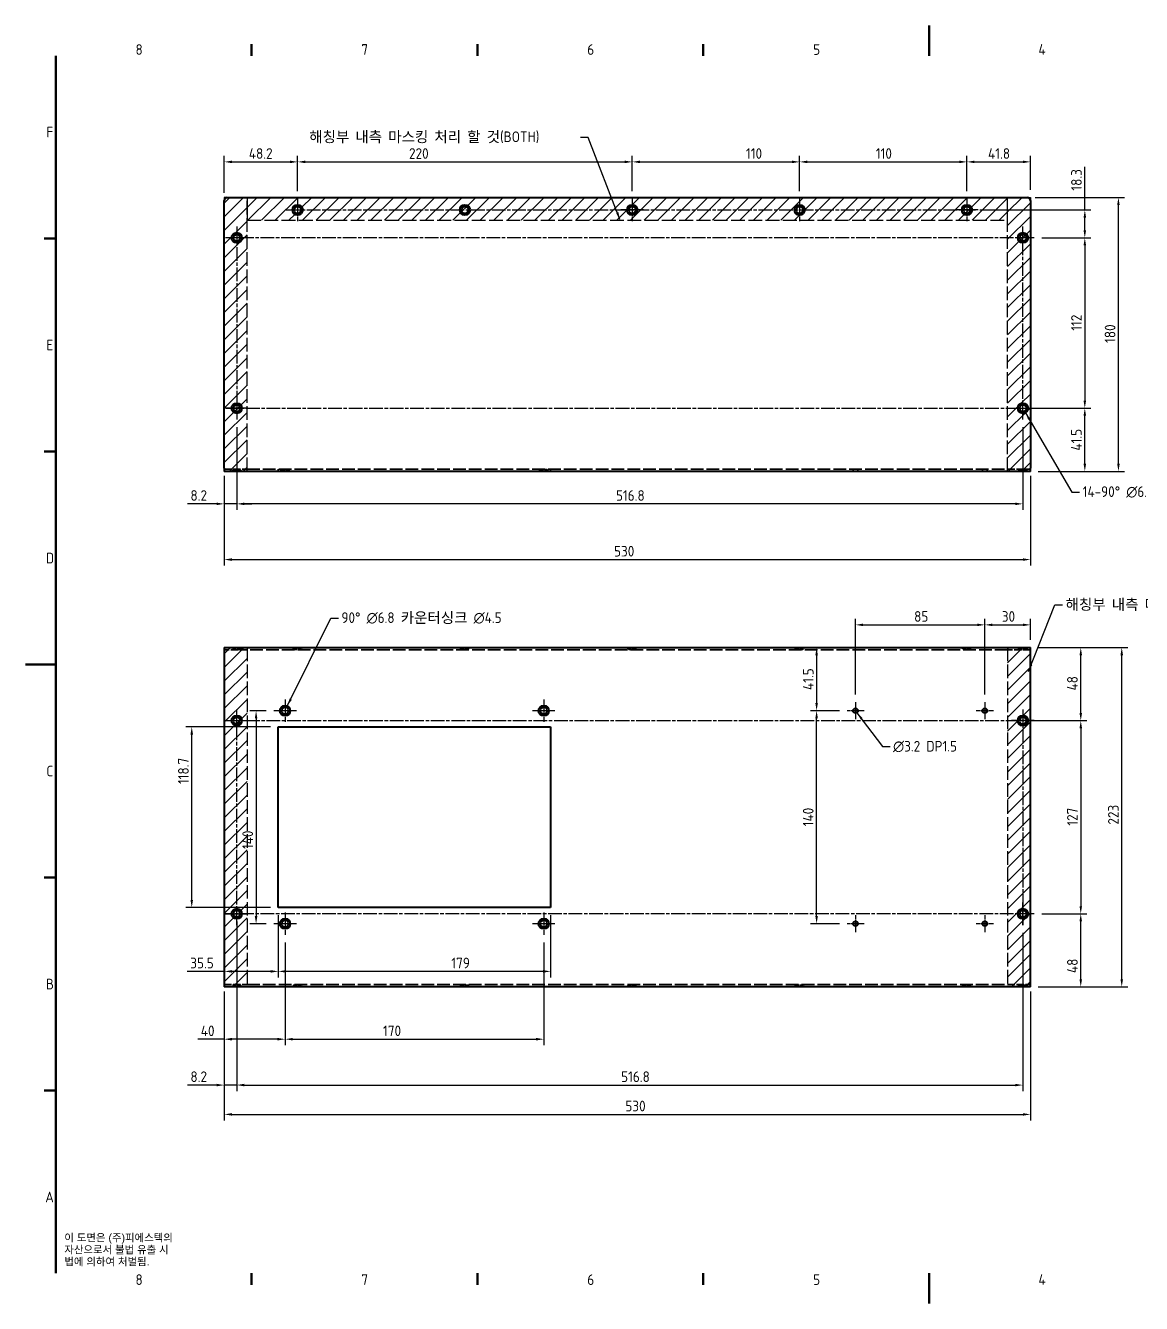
# Model space of a CAD drawing. Header units: millimetres. Extents: x 0 to 1188, y 0 to 840.
# Drawn here: x 0 to 734, y 0 to 840 of the extents above; entities that cross this region are included whole.
import ezdxf

# ---------------------------------------------------------------- set-up
doc = ezdxf.new("R2010")
doc.units = ezdxf.units.MM
doc.header["$LTSCALE"] = 2
doc.linetypes.add('CHAIN', pattern=[0.3543, 0.2362, -0.0295, 0.0591, -0.0295])
doc.linetypes.add('DASHED', pattern=[0.2067, 0.1654, -0.0413])
doc.layers.get('0').update_dxf_attribs({"color": 3, "lineweight": 25})
for name, color, linetype, lineweight in [('가려진 것(ISO)', 2, 'DASHED', 35), ('가시적인 것(ISO)', 3, 'Continuous', 40), ('경계(ISO)', 7, 'Continuous', 50), ('기호(ISO)', 5, 'Continuous', 25), ('스케치 형상(ISO)', 3, 'Continuous', 25), ('중심 표식(ISO)', 1, 'Continuous', 25), ('중심선(ISO)', 1, 'Continuous', 25), ('치수(ISO)', 2, 'Continuous', 25), ('해치(ISO)', 7, 'Continuous', 18)]:
    doc.layers.add(name, color=color, linetype=linetype, lineweight=lineweight)
doc.styles.add('문자 텍스트_PSTEK_POSCO', font='isocp.shx')
doc.styles.add('치수 텍스트_PSTEK_POSCO', font='isocp.shx')
doc.dimstyles.new('치수_PSTEK_POSCO', dxfattribs={"dimscale": 2, "dimtxt": 3.5, "dimasz": 2.5, "dimexe": 2, "dimexo": 2.5, "dimgap": 1, "dimtad": 1, "dimrnd": 1e-08, "dimdsep": 46, "dimtxsty": '치수 텍스트_PSTEK_POSCO', "dimcen": 0.09, "dimdle": 10, "dimclrd": 7, "dimclre": 7, "dimclrt": 2, "dimadec": 1, "dimazin": 2, "dimtfac": 1, "dimtmove": 0, "dimatfit": 3, "dimfxl": 0, "dimtolj": 1, "dimlwd": -1, "dimlwe": -1, "dimarcsym": 0})
doc.dimstyles.new('치수_PSTEK_POSCO$7', dxfattribs={"dimscale": 2, "dimtxt": 3.5, "dimasz": 2.5, "dimexe": 2, "dimexo": 2.5, "dimgap": 1, "dimtad": 1, "dimrnd": 1e-08, "dimdsep": 46, "dimtxsty": '치수 텍스트_PSTEK_POSCO', "dimcen": 0.09, "dimdle": 10, "dimclrd": 7, "dimclre": 7, "dimclrt": 2, "dimadec": 1, "dimazin": 2, "dimtfac": 1, "dimtmove": 0, "dimatfit": 3, "dimfxl": 0, "dimtolj": 1, "dimlwd": -1, "dimlwe": -1, "dimarcsym": 0})
pattern_1 = [(45, (0, 0), (-4.49013, 4.49013), [])]

# ---------------------------------------------------------------- blocks, each defined once
blk = doc.blocks.new('경계 Default Border')
at = {"layer": '경계(ISO)'}
for p, q in [((74.25, 410), (74.25, 413.9)), ((148.5, 410), (148.5, 413.9)), ((222.75, 410), (222.75, 413.9)), ((10, 350), (6.1, 350)), ((10, 280), (6.1, 280)), ((10, 140), (6.1, 140)), ((10, 70), (6.1, 70)), ((74.25, 10), (74.25, 6.1)), ((148.5, 10), (148.5, 6.1)), ((222.75, 10), (222.75, 6.1))]:
    blk.add_line(p, q, dxfattribs=at)
at = {"layer": '경계(ISO)', "flags": 128}
for points in [[(297, 420), (297, 410)], [(10, 10), (10, 410)], [(0, 210), (10, 210)], [(297, 0), (297, 10)]]:
    blk.add_lwpolyline(points, dxfattribs=at)
at = {"layer": '경계(ISO)', "color": 2, "char_height": 3.5, "attachment_point": 7, "style": '문자 텍스트_PSTEK_POSCO'}
for s, insert in [('8', (36.13, 410.37)), ('7', (110.38, 410.39)), ('6', (184.63, 410.37)), ('5', (258.88, 410.37)), ('4', (332.93, 410.4)), ('F', (6.85, 383.25)), ('E', (6.85, 313.22)), ('D', (6.66, 243.22)), ('C', (6.85, 173.22)), ('B', (6.66, 103.22)), ('A', (6.47, 33.24)), ('8', (36.13, 6.07)), ('7', (110.38, 6.09)), ('6', (184.63, 6.07)), ('5', (258.88, 6.07)), ('4', (332.93, 6.1))]:
    blk.add_mtext(s, dxfattribs=dict(at, insert=insert))
blk = doc.blocks.new('*D22')
at = {"layer": 'Defpoints', "color": 0}
for p in [(130.61, 210.12), (660.61, 210.12), (660.61, 124.27)]:
    blk.add_point(p, dxfattribs=at)
at = {"layer": '치수(ISO)', "color": 7}
for p, q in [((130.61, 205.12), (130.61, 120.27)), ((660.61, 205.12), (660.61, 120.27)), ((135.61, 124.27), (655.61, 124.27))]:
    blk.add_line(p, q, dxfattribs=at)
for points in [[(135.61, 125.1), (135.61, 123.43), (130.61, 124.27)], [(655.61, 125.1), (655.61, 123.43), (660.61, 124.27)]]:
    blk.add_solid(points, dxfattribs=at)
at = {"layer": '치수(ISO)', "color": 2, "insert": (394.31, 129.77), "char_height": 7, "attachment_point": 4, "style": '치수 텍스트_PSTEK_POSCO'}
blk.add_mtext('\\A1;530', dxfattribs=at)
blk = doc.blocks.new('*D23')
at = {"layer": 'Defpoints', "color": 0}
for p in [(660.61, 431.12), (720.61, 431.12), (660.61, 208.12)]:
    blk.add_point(p, dxfattribs=at)
at = {"layer": '치수(ISO)', "color": 7}
for p, q in [((665.61, 431.12), (724.61, 431.12)), ((720.61, 213.12), (720.61, 426.12)), ((665.61, 208.12), (724.61, 208.12))]:
    blk.add_line(p, q, dxfattribs=at)
for points in [[(719.78, 426.12), (721.44, 426.12), (720.61, 431.12)], [(719.78, 213.12), (721.44, 213.12), (720.61, 208.12)]]:
    blk.add_solid(points, dxfattribs=at)
at = {"layer": '치수(ISO)', "color": 2, "insert": (715.11, 314.75), "char_height": 7, "attachment_point": 4, "rotation": 90, "style": '치수 텍스트_PSTEK_POSCO'}
blk.add_mtext('\\A1;223', dxfattribs=at)
blk = doc.blocks.new('*D24')
at = {"layer": 'Defpoints', "color": 0}
for p in [(655.61, 383.12), (663.01, 256.12), (693.67, 256.12)]:
    blk.add_point(p, dxfattribs=at)
at = {"layer": '치수(ISO)', "color": 7}
for p, q in [((660.61, 383.12), (697.67, 383.12)), ((693.67, 378.12), (693.67, 261.12)), ((668.01, 256.12), (697.67, 256.12))]:
    blk.add_line(p, q, dxfattribs=at)
for points in [[(692.84, 378.12), (694.5, 378.12), (693.67, 383.12)], [(692.84, 261.12), (694.5, 261.12), (693.67, 256.12)]]:
    blk.add_solid(points, dxfattribs=at)
at = {"layer": '치수(ISO)', "color": 2, "insert": (688.17, 314.02), "char_height": 7, "attachment_point": 4, "rotation": 90, "style": '치수 텍스트_PSTEK_POSCO'}
blk.add_mtext('\\A1;127', dxfattribs=at)
blk = doc.blocks.new('*D25')
at = {"layer": 'Defpoints', "color": 0}
for p in [(663.01, 256.12), (693.67, 256.12), (660.61, 208.12)]:
    blk.add_point(p, dxfattribs=at)
at = {"layer": '치수(ISO)', "color": 7}
for p, q in [((668.01, 256.12), (697.67, 256.12)), ((693.67, 213.12), (693.67, 251.12)), ((665.61, 208.12), (697.67, 208.12))]:
    blk.add_line(p, q, dxfattribs=at)
for points in [[(692.84, 251.12), (694.5, 251.12), (693.67, 256.12)], [(692.84, 213.12), (694.5, 213.12), (693.67, 208.12)]]:
    blk.add_solid(points, dxfattribs=at)
at = {"layer": '치수(ISO)', "color": 2, "insert": (688.17, 217.17), "char_height": 7, "attachment_point": 4, "rotation": 90, "style": '치수 텍스트_PSTEK_POSCO'}
blk.add_mtext('\\A1;48', dxfattribs=at)
blk = doc.blocks.new('*D26')
at = {"layer": 'Defpoints', "color": 0}
for p in [(138.81, 256.12), (655.61, 248.72), (655.61, 143.54)]:
    blk.add_point(p, dxfattribs=at)
at = {"layer": '치수(ISO)', "color": 7}
for p, q in [((138.81, 251.12), (138.81, 139.54)), ((655.61, 243.72), (655.61, 139.54)), ((143.81, 143.54), (650.61, 143.54))]:
    blk.add_line(p, q, dxfattribs=at)
for points in [[(143.81, 144.38), (143.81, 142.71), (138.81, 143.54)], [(650.61, 144.38), (650.61, 142.71), (655.61, 143.54)]]:
    blk.add_solid(points, dxfattribs=at)
at = {"layer": '치수(ISO)', "color": 2, "insert": (391.51, 149.04), "char_height": 7, "attachment_point": 4, "style": '치수 텍스트_PSTEK_POSCO'}
blk.add_mtext('\\A1;516.8', dxfattribs=at)
blk = doc.blocks.new('*D27')
at = {"layer": 'Defpoints', "color": 0}
for p in [(138.81, 256.12), (130.61, 210.12), (130.61, 143.54)]:
    blk.add_point(p, dxfattribs=at)
at = {"layer": '치수(ISO)', "color": 7}
for p, q in [((138.81, 251.12), (138.81, 139.54)), ((130.61, 205.12), (130.61, 139.54)), ((125.61, 143.54), (106.39, 143.54)), ((138.81, 143.54), (130.61, 143.54)), ((143.81, 143.54), (148.81, 143.54))]:
    blk.add_line(p, q, dxfattribs=at)
for points in [[(125.61, 144.38), (125.61, 142.71), (130.61, 143.54)], [(143.81, 144.38), (143.81, 142.71), (138.81, 143.54)]]:
    blk.add_solid(points, dxfattribs=at)
at = {"layer": '치수(ISO)', "color": 2, "insert": (108.39, 149.05), "char_height": 7, "attachment_point": 4, "style": '치수 텍스트_PSTEK_POSCO'}
blk.add_mtext('\\A1;8.2', dxfattribs=at)
blk = doc.blocks.new('*D28')
at = {"layer": 'Defpoints', "color": 0}
for p in [(138.81, 581.07), (655.61, 581.07), (138.81, 525.59)]:
    blk.add_point(p, dxfattribs=at)
at = {"layer": '치수(ISO)', "color": 7}
for p, q in [((138.81, 576.07), (138.81, 521.59)), ((655.61, 576.07), (655.61, 521.59)), ((650.61, 525.59), (143.81, 525.59))]:
    blk.add_line(p, q, dxfattribs=at)
for points in [[(143.81, 526.43), (143.81, 524.76), (138.81, 525.59)], [(650.61, 526.43), (650.61, 524.76), (655.61, 525.59)]]:
    blk.add_solid(points, dxfattribs=at)
at = {"layer": '치수(ISO)', "color": 2, "insert": (388.11, 531.09), "char_height": 7, "attachment_point": 4, "style": '치수 텍스트_PSTEK_POSCO'}
blk.add_mtext('\\A1;516.8', dxfattribs=at)
blk = doc.blocks.new('*D29')
at = {"layer": 'Defpoints', "color": 0}
for p in [(138.81, 581.07), (130.61, 548.97), (130.61, 525.59)]:
    blk.add_point(p, dxfattribs=at)
at = {"layer": '치수(ISO)', "color": 7}
for p, q in [((138.81, 576.07), (138.81, 521.59)), ((130.61, 543.97), (130.61, 521.59)), ((125.61, 525.59), (106.39, 525.59)), ((138.81, 525.59), (130.61, 525.59)), ((143.81, 525.59), (148.81, 525.59))]:
    blk.add_line(p, q, dxfattribs=at)
for points in [[(125.61, 526.43), (125.61, 524.76), (130.61, 525.59)], [(143.81, 526.43), (143.81, 524.76), (138.81, 525.59)]]:
    blk.add_solid(points, dxfattribs=at)
at = {"layer": '치수(ISO)', "color": 2, "insert": (108.39, 531.1), "char_height": 7, "attachment_point": 4, "style": '치수 텍스트_PSTEK_POSCO'}
blk.add_mtext('\\A1;8.2', dxfattribs=at)
blk = doc.blocks.new('*D30')
at = {"layer": 'Defpoints', "color": 0}
for p in [(130.61, 548.97), (660.61, 548.97), (660.61, 488.97)]:
    blk.add_point(p, dxfattribs=at)
at = {"layer": '치수(ISO)', "color": 7}
for p, q in [((130.61, 543.97), (130.61, 484.97)), ((660.61, 543.97), (660.61, 484.97)), ((135.61, 488.97), (655.61, 488.97))]:
    blk.add_line(p, q, dxfattribs=at)
for points in [[(135.61, 489.8), (135.61, 488.14), (130.61, 488.97)], [(655.61, 489.8), (655.61, 488.14), (660.61, 488.97)]]:
    blk.add_solid(points, dxfattribs=at)
at = {"layer": '치수(ISO)', "color": 2, "insert": (386.87, 494.47), "char_height": 7, "attachment_point": 4, "style": '치수 텍스트_PSTEK_POSCO'}
blk.add_mtext('\\A1;530', dxfattribs=at)
blk = doc.blocks.new('*D31')
at = {"layer": 'Defpoints', "color": 0}
for p in [(655.61, 588.47), (696.33, 588.47), (660.61, 546.97)]:
    blk.add_point(p, dxfattribs=at)
at = {"layer": '치수(ISO)', "color": 7}
for p, q in [((660.61, 588.47), (700.33, 588.47)), ((696.33, 551.97), (696.33, 583.47)), ((665.61, 546.97), (700.33, 546.97))]:
    blk.add_line(p, q, dxfattribs=at)
for points in [[(695.49, 583.47), (697.16, 583.47), (696.33, 588.47)], [(695.49, 551.97), (697.16, 551.97), (696.33, 546.97)]]:
    blk.add_solid(points, dxfattribs=at)
at = {"layer": '치수(ISO)', "color": 2, "insert": (690.83, 560.58), "char_height": 7, "attachment_point": 4, "rotation": 90, "style": '치수 텍스트_PSTEK_POSCO'}
blk.add_mtext('\\A1;41.5', dxfattribs=at)
blk = doc.blocks.new('*D32')
at = {"layer": 'Defpoints', "color": 0}
for p in [(658.61, 726.97), (718.42, 726.97), (660.61, 546.97)]:
    blk.add_point(p, dxfattribs=at)
at = {"layer": '치수(ISO)', "color": 7}
for p, q in [((663.61, 726.97), (722.42, 726.97)), ((718.42, 551.97), (718.42, 721.97)), ((665.61, 546.97), (722.42, 546.97))]:
    blk.add_line(p, q, dxfattribs=at)
for points in [[(717.59, 721.97), (719.25, 721.97), (718.42, 726.97)], [(717.59, 551.97), (719.25, 551.97), (718.42, 546.97)]]:
    blk.add_solid(points, dxfattribs=at)
at = {"layer": '치수(ISO)', "color": 2, "insert": (712.92, 631.37), "char_height": 7, "attachment_point": 4, "rotation": 90, "style": '치수 텍스트_PSTEK_POSCO'}
blk.add_mtext('\\A1;180', dxfattribs=at)
blk = doc.blocks.new('*D33')
at = {"layer": 'Defpoints', "color": 0}
for p in [(663.01, 700.47), (655.61, 588.47), (696.33, 588.47)]:
    blk.add_point(p, dxfattribs=at)
at = {"layer": '치수(ISO)', "color": 7}
for p, q in [((668.01, 700.47), (700.33, 700.47)), ((696.33, 695.47), (696.33, 593.47)), ((660.61, 588.47), (700.33, 588.47))]:
    blk.add_line(p, q, dxfattribs=at)
for points in [[(695.49, 695.47), (697.16, 695.47), (696.33, 700.47)], [(695.49, 593.47), (697.16, 593.47), (696.33, 588.47)]]:
    blk.add_solid(points, dxfattribs=at)
at = {"layer": '치수(ISO)', "color": 2, "insert": (690.83, 639.36), "char_height": 7, "attachment_point": 4, "rotation": 90, "style": '치수 텍스트_PSTEK_POSCO'}
blk.add_mtext('\\A1;112', dxfattribs=at)
blk = doc.blocks.new('*D34')
at = {"layer": 'Defpoints', "color": 0}
for p in [(622.21, 718.77), (696.33, 718.77), (663.01, 700.47)]:
    blk.add_point(p, dxfattribs=at)
at = {"layer": '치수(ISO)', "color": 7}
for p, q in [((696.33, 718.77), (696.33, 747.06)), ((627.21, 718.77), (700.33, 718.77)), ((696.33, 705.47), (696.33, 713.77)), ((668.01, 700.47), (700.33, 700.47))]:
    blk.add_line(p, q, dxfattribs=at)
for points in [[(695.49, 713.77), (697.16, 713.77), (696.33, 718.77)], [(695.49, 705.47), (697.16, 705.47), (696.33, 700.47)]]:
    blk.add_solid(points, dxfattribs=at)
at = {"layer": '치수(ISO)', "color": 2, "insert": (690.83, 731.47), "char_height": 7, "attachment_point": 4, "rotation": 90, "style": '치수 텍스트_PSTEK_POSCO'}
blk.add_mtext('\\A1;18.3', dxfattribs=at)
blk = doc.blocks.new('*D35')
at = {"layer": 'Defpoints', "color": 0}
for p in [(178.81, 750.39), (130.61, 724.97), (178.81, 726.17)]:
    blk.add_point(p, dxfattribs=at)
at = {"layer": '치수(ISO)', "color": 7}
for p, q in [((130.61, 729.97), (130.61, 754.39)), ((135.61, 750.39), (173.81, 750.39)), ((178.81, 731.17), (178.81, 754.39))]:
    blk.add_line(p, q, dxfattribs=at)
for points in [[(135.61, 751.22), (135.61, 749.55), (130.61, 750.39)], [(173.81, 751.22), (173.81, 749.55), (178.81, 750.39)]]:
    blk.add_solid(points, dxfattribs=at)
at = {"layer": '치수(ISO)', "color": 2, "insert": (146.78, 755.89), "char_height": 7, "attachment_point": 4, "style": '치수 텍스트_PSTEK_POSCO'}
blk.add_mtext('\\A1;48.2', dxfattribs=at)
blk = doc.blocks.new('*D36')
at = {"layer": 'Defpoints', "color": 0}
for p in [(398.81, 750.39), (178.81, 726.17), (398.81, 726.17)]:
    blk.add_point(p, dxfattribs=at)
at = {"layer": '치수(ISO)', "color": 7}
for p, q in [((178.81, 731.17), (178.81, 754.39)), ((183.81, 750.39), (393.81, 750.39)), ((398.81, 731.17), (398.81, 754.39))]:
    blk.add_line(p, q, dxfattribs=at)
for points in [[(183.81, 751.22), (183.81, 749.55), (178.81, 750.39)], [(393.81, 751.22), (393.81, 749.55), (398.81, 750.39)]]:
    blk.add_solid(points, dxfattribs=at)
at = {"layer": '치수(ISO)', "color": 2, "insert": (252.09, 755.89), "char_height": 7, "attachment_point": 4, "style": '치수 텍스트_PSTEK_POSCO'}
blk.add_mtext('\\A1;220', dxfattribs=at)
blk = doc.blocks.new('*D37')
at = {"layer": 'Defpoints', "color": 0}
for p in [(508.81, 750.39), (398.81, 726.17), (508.81, 726.17)]:
    blk.add_point(p, dxfattribs=at)
at = {"layer": '치수(ISO)', "color": 7}
for p, q in [((398.81, 731.17), (398.81, 754.39)), ((403.81, 750.39), (503.81, 750.39)), ((508.81, 731.17), (508.81, 754.39))]:
    blk.add_line(p, q, dxfattribs=at)
for points in [[(403.81, 751.22), (403.81, 749.55), (398.81, 750.39)], [(503.81, 751.22), (503.81, 749.55), (508.81, 750.39)]]:
    blk.add_solid(points, dxfattribs=at)
at = {"layer": '치수(ISO)', "color": 2, "insert": (473.58, 755.89), "char_height": 7, "attachment_point": 4, "style": '치수 텍스트_PSTEK_POSCO'}
blk.add_mtext('\\A1;110', dxfattribs=at)
blk = doc.blocks.new('*D39')
at = {"layer": 'Defpoints', "color": 0}
for p in [(166.11, 260.27), (345.11, 260.27), (166.11, 218.27)]:
    blk.add_point(p, dxfattribs=at)
at = {"layer": '치수(ISO)', "color": 7}
for p, q in [((166.11, 255.27), (166.11, 214.27)), ((345.11, 255.27), (345.11, 214.27)), ((340.11, 218.27), (171.11, 218.27))]:
    blk.add_line(p, q, dxfattribs=at)
for points in [[(171.11, 219.1), (171.11, 217.43), (166.11, 218.27)], [(340.11, 219.1), (340.11, 217.43), (345.11, 218.27)]]:
    blk.add_solid(points, dxfattribs=at)
at = {"layer": '치수(ISO)', "color": 2, "insert": (279.91, 223.77), "char_height": 7, "attachment_point": 4, "style": '치수 텍스트_PSTEK_POSCO'}
blk.add_mtext('\\A1;179', dxfattribs=at)
blk = doc.blocks.new('*D40')
at = {"layer": 'Defpoints', "color": 0}
for p in [(109.26, 378.97), (166.11, 378.97), (166.11, 260.27)]:
    blk.add_point(p, dxfattribs=at)
at = {"layer": '치수(ISO)', "color": 7}
for p, q in [((161.11, 378.97), (105.26, 378.97)), ((109.26, 265.27), (109.26, 373.97)), ((161.11, 260.27), (105.26, 260.27))]:
    blk.add_line(p, q, dxfattribs=at)
for points in [[(108.42, 373.97), (110.09, 373.97), (109.26, 378.97)], [(108.42, 265.27), (110.09, 265.27), (109.26, 260.27)]]:
    blk.add_solid(points, dxfattribs=at)
at = {"layer": '치수(ISO)', "color": 2, "insert": (103.76, 341.37), "char_height": 7, "attachment_point": 4, "rotation": 90, "style": '치수 텍스트_PSTEK_POSCO'}
blk.add_mtext('\\A1;118.7', dxfattribs=at)
blk = doc.blocks.new('*D41')
at = {"layer": 'Defpoints', "color": 0}
for p in [(660.61, 431.12), (693.67, 431.12), (663.01, 383.12)]:
    blk.add_point(p, dxfattribs=at)
at = {"layer": '치수(ISO)', "color": 7}
for p, q in [((665.61, 431.12), (697.67, 431.12)), ((693.67, 388.12), (693.67, 426.12)), ((668.01, 383.12), (697.67, 383.12))]:
    blk.add_line(p, q, dxfattribs=at)
for points in [[(692.84, 426.12), (694.5, 426.12), (693.67, 431.12)], [(692.84, 388.12), (694.5, 388.12), (693.67, 383.12)]]:
    blk.add_solid(points, dxfattribs=at)
at = {"layer": '치수(ISO)', "color": 2, "insert": (688.17, 402.92), "char_height": 7, "attachment_point": 4, "rotation": 90, "style": '치수 텍스트_PSTEK_POSCO'}
blk.add_mtext('\\A1;48', dxfattribs=at)
blk = doc.blocks.new('*D42')
at = {"layer": 'Defpoints', "color": 0}
for p in [(618.81, 750.39), (508.81, 726.17), (618.81, 726.17)]:
    blk.add_point(p, dxfattribs=at)
at = {"layer": '치수(ISO)', "color": 7}
for p, q in [((508.81, 731.17), (508.81, 754.39)), ((513.81, 750.39), (613.81, 750.39)), ((618.81, 731.17), (618.81, 754.39))]:
    blk.add_line(p, q, dxfattribs=at)
for points in [[(513.81, 751.22), (513.81, 749.55), (508.81, 750.39)], [(613.81, 751.22), (613.81, 749.55), (618.81, 750.39)]]:
    blk.add_solid(points, dxfattribs=at)
at = {"layer": '치수(ISO)', "color": 2, "insert": (558.91, 755.89), "char_height": 7, "attachment_point": 4, "style": '치수 텍스트_PSTEK_POSCO'}
blk.add_mtext('\\A1;110', dxfattribs=at)
blk = doc.blocks.new('*D43')
at = {"layer": 'Defpoints', "color": 0}
for p in [(660.61, 750.39), (618.81, 726.17), (660.61, 726.97)]:
    blk.add_point(p, dxfattribs=at)
at = {"layer": '치수(ISO)', "color": 7}
for p, q in [((618.81, 731.17), (618.81, 754.39)), ((623.81, 750.39), (655.61, 750.39)), ((660.61, 731.97), (660.61, 754.39))]:
    blk.add_line(p, q, dxfattribs=at)
for points in [[(623.81, 751.22), (623.81, 749.55), (618.81, 750.39)], [(655.61, 751.22), (655.61, 749.55), (660.61, 750.39)]]:
    blk.add_solid(points, dxfattribs=at)
at = {"layer": '치수(ISO)', "color": 2, "insert": (632.71, 755.89), "char_height": 7, "attachment_point": 4, "style": '치수 텍스트_PSTEK_POSCO'}
blk.add_mtext('\\A1;41.8', dxfattribs=at)
blk = doc.blocks.new('*D44')
at = {"layer": 'Defpoints', "color": 0}
for p in [(520.01, 389.62), (540.01, 389.62), (540.01, 249.62)]:
    blk.add_point(p, dxfattribs=at)
at = {"layer": '치수(ISO)', "color": 7}
for p, q in [((535.01, 389.62), (516.01, 389.62)), ((520.01, 254.62), (520.01, 384.62)), ((535.01, 249.62), (516.01, 249.62))]:
    blk.add_line(p, q, dxfattribs=at)
for points in [[(519.18, 384.62), (520.84, 384.62), (520.01, 389.62)], [(519.18, 254.62), (520.84, 254.62), (520.01, 249.62)]]:
    blk.add_solid(points, dxfattribs=at)
at = {"layer": '치수(ISO)', "color": 2, "insert": (514.51, 313.66), "char_height": 7, "attachment_point": 4, "rotation": 90, "style": '치수 텍스트_PSTEK_POSCO'}
blk.add_mtext('\\A1;140', dxfattribs=at)
blk = doc.blocks.new('*D45')
at = {"layer": 'Defpoints', "color": 0}
for p in [(520.01, 431.12), (520.01, 389.62), (540.01, 389.62)]:
    blk.add_point(p, dxfattribs=at)
at = {"layer": '치수(ISO)', "color": 7}
for p, q in [((520.01, 426.12), (520.01, 394.62)), ((535.01, 389.62), (516.01, 389.62))]:
    blk.add_line(p, q, dxfattribs=at)
for points in [[(519.18, 426.12), (520.84, 426.12), (520.01, 431.12)], [(519.18, 394.62), (520.84, 394.62), (520.01, 389.62)]]:
    blk.add_solid(points, dxfattribs=at)
at = {"layer": '치수(ISO)', "color": 2, "insert": (514.51, 403.22), "char_height": 7, "attachment_point": 4, "rotation": 90, "style": '치수 텍스트_PSTEK_POSCO'}
blk.add_mtext('\\A1;41.5', dxfattribs=at)
blk = doc.blocks.new('*D46')
at = {"layer": 'Defpoints', "color": 0}
for p in [(630.61, 446.07), (545.61, 395.22), (630.61, 395.22)]:
    blk.add_point(p, dxfattribs=at)
at = {"layer": '치수(ISO)', "color": 7}
for p, q in [((545.61, 400.22), (545.61, 450.07)), ((550.61, 446.07), (625.61, 446.07)), ((630.61, 400.22), (630.61, 450.07))]:
    blk.add_line(p, q, dxfattribs=at)
for points in [[(550.61, 446.9), (550.61, 445.23), (545.61, 446.07)], [(625.61, 446.9), (625.61, 445.23), (630.61, 446.07)]]:
    blk.add_solid(points, dxfattribs=at)
at = {"layer": '치수(ISO)', "color": 2, "insert": (584.11, 451.57), "char_height": 7, "attachment_point": 4, "style": '치수 텍스트_PSTEK_POSCO'}
blk.add_mtext('\\A1;85', dxfattribs=at)
blk = doc.blocks.new('*D47')
at = {"layer": 'Defpoints', "color": 0}
for p in [(660.61, 446.07), (660.61, 431.12), (630.61, 395.22)]:
    blk.add_point(p, dxfattribs=at)
at = {"layer": '치수(ISO)', "color": 7}
for p, q in [((630.61, 400.22), (630.61, 450.07)), ((635.61, 446.07), (655.61, 446.07)), ((660.61, 436.12), (660.61, 450.07))]:
    blk.add_line(p, q, dxfattribs=at)
for points in [[(635.61, 446.9), (635.61, 445.23), (630.61, 446.07)], [(655.61, 446.9), (655.61, 445.23), (660.61, 446.07)]]:
    blk.add_solid(points, dxfattribs=at)
at = {"layer": '치수(ISO)', "color": 2, "insert": (641.76, 451.57), "char_height": 7, "attachment_point": 4, "style": '치수 텍스트_PSTEK_POSCO'}
blk.add_mtext('\\A1;30', dxfattribs=at)
blk = doc.blocks.new('*D48')
at = {"layer": 'Defpoints', "color": 0}
for p in [(163.21, 389.62), (151.54, 249.62), (163.21, 249.62)]:
    blk.add_point(p, dxfattribs=at)
at = {"layer": '치수(ISO)', "color": 7}
for p, q in [((158.21, 389.62), (147.54, 389.62)), ((151.54, 384.62), (151.54, 254.62)), ((158.21, 249.62), (147.54, 249.62))]:
    blk.add_line(p, q, dxfattribs=at)
for points in [[(150.71, 384.62), (152.38, 384.62), (151.54, 389.62)], [(150.71, 254.62), (152.38, 254.62), (151.54, 249.62)]]:
    blk.add_solid(points, dxfattribs=at)
at = {"layer": '치수(ISO)', "color": 2, "insert": (146.04, 298.66), "char_height": 7, "attachment_point": 4, "rotation": 90, "style": '치수 텍스트_PSTEK_POSCO'}
blk.add_mtext('\\A1;140', dxfattribs=at)
blk = doc.blocks.new('*D49')
at = {"layer": 'Defpoints', "color": 0}
for p in [(170.61, 242.22), (340.61, 242.22), (340.61, 173.7)]:
    blk.add_point(p, dxfattribs=at)
at = {"layer": '치수(ISO)', "color": 7}
for p, q in [((170.61, 237.22), (170.61, 169.7)), ((340.61, 237.22), (340.61, 169.7)), ((175.61, 173.7), (335.61, 173.7))]:
    blk.add_line(p, q, dxfattribs=at)
for points in [[(175.61, 174.53), (175.61, 172.86), (170.61, 173.7)], [(335.61, 174.53), (335.61, 172.86), (340.61, 173.7)]]:
    blk.add_solid(points, dxfattribs=at)
at = {"layer": '치수(ISO)', "color": 2, "insert": (235.01, 179.2), "char_height": 7, "attachment_point": 4, "style": '치수 텍스트_PSTEK_POSCO'}
blk.add_mtext('\\A1;170', dxfattribs=at)
blk = doc.blocks.new('*D50')
at = {"layer": 'Defpoints', "color": 0}
for p in [(170.61, 242.22), (130.61, 208.12), (130.61, 173.7)]:
    blk.add_point(p, dxfattribs=at)
at = {"layer": '치수(ISO)', "color": 7}
for p, q in [((170.61, 237.22), (170.61, 169.7)), ((130.61, 203.12), (130.61, 169.7)), ((130.61, 173.7), (113.2, 173.7)), ((165.61, 173.7), (135.61, 173.7))]:
    blk.add_line(p, q, dxfattribs=at)
for points in [[(135.61, 174.53), (135.61, 172.86), (130.61, 173.7)], [(165.61, 174.53), (165.61, 172.86), (170.61, 173.7)]]:
    blk.add_solid(points, dxfattribs=at)
at = {"layer": '치수(ISO)', "color": 2, "insert": (115.2, 179.2), "char_height": 7, "attachment_point": 4, "style": '치수 텍스트_PSTEK_POSCO'}
blk.add_mtext('\\A1;40', dxfattribs=at)
blk = doc.blocks.new('*D51')
at = {"layer": 'Defpoints', "color": 0}
for p in [(166.11, 260.27), (130.61, 218.27), (130.61, 208.12)]:
    blk.add_point(p, dxfattribs=at)
at = {"layer": '치수(ISO)', "color": 7}
for p, q in [((166.11, 255.27), (166.11, 214.27)), ((130.61, 218.27), (106.29, 218.27)), ((161.11, 218.27), (135.61, 218.27))]:
    blk.add_line(p, q, dxfattribs=at)
for points in [[(135.61, 219.1), (135.61, 217.43), (130.61, 218.27)], [(161.11, 219.1), (161.11, 217.43), (166.11, 218.27)]]:
    blk.add_solid(points, dxfattribs=at)
at = {"layer": '치수(ISO)', "color": 2, "insert": (108.29, 223.77), "char_height": 7, "attachment_point": 4, "style": '치수 텍스트_PSTEK_POSCO'}
blk.add_mtext('\\A1;35.5', dxfattribs=at)

msp = doc.modelspace()

# ---------------------------------------------------------------- hatches: boundary and pattern name
at = {"layer": '해치(ISO)'}
h = msp.add_hatch(dxfattribs=at)
h.set_pattern_fill('ANSI31', color=1, scale=50.8, style=0)
h.set_pattern_definition(pattern_1)
h.paths.add_polyline_path([(145.609, 726.971), (130.609, 726.971), (130.609, 546.971), (145.609, 546.971)])
h = msp.add_hatch(dxfattribs=at)
h.set_pattern_fill('ANSI31', color=1, scale=50.8, style=0)
h.set_pattern_definition(pattern_1)
edge = h.paths.add_edge_path(flags=0)
edge.add_arc((178.809, 718.771), 3.4, 0, 360)
h.paths.add_polyline_path([(645.609, 726.971), (145.609, 726.971), (145.609, 711.971), (645.609, 711.971)])
h = msp.add_hatch(dxfattribs=at)
h.set_pattern_fill('ANSI31', color=1, scale=50.8, style=0)
h.set_pattern_definition(pattern_1)
edge = h.paths.add_edge_path(flags=0)
edge.add_arc((655.609, 588.471), 3.4, 0, 360)
h.paths.add_polyline_path([(660.609, 546.971), (660.609, 726.971), (645.609, 726.971), (645.609, 546.971)])
h = msp.add_hatch(dxfattribs=at)
h.set_pattern_fill('ANSI31', color=1, scale=50.8, style=0)
h.set_pattern_definition(pattern_1)
edge = h.paths.add_edge_path(flags=0)
edge.add_arc((138.809, 256.116), 3.4, 0, 360)
h.paths.add_polyline_path([(130.609, 431.116), (130.609, 208.116), (145.609, 208.116), (145.609, 431.116)])
h = msp.add_hatch(dxfattribs=at)
h.set_pattern_fill('ANSI31', color=1, scale=50.8, style=0)
h.set_pattern_definition(pattern_1)
h.paths.add_polyline_path([(645.609, 208.116), (660.609, 208.116), (660.609, 431.116), (645.609, 431.116)])

# ---------------------------------------------------------------- linework, layer by layer
at = {"layer": '가려진 것(ISO)', "ltscale": 14.285125}
for p, q in [((130.609, 548.471), (145.609, 548.471)), ((645.609, 548.471), (660.609, 548.471)), ((145.609, 429.616), (130.609, 429.616)), ((660.609, 429.616), (645.609, 429.616)), ((130.609, 209.616), (145.609, 209.616)), ((645.609, 209.616), (660.609, 209.616))]:
    msp.add_line(p, q, dxfattribs=at)
at = {"layer": '가려진 것(ISO)', "ltscale": 1.548747}
for p, q in [((136.559, 548.121), (135.409, 546.971)), ((141.059, 548.121), (142.209, 546.971)), ((168.359, 548.121), (167.209, 546.971)), ((172.859, 548.121), (174.009, 546.971)), ((338.359, 548.121), (337.209, 546.971)), ((342.859, 548.121), (344.009, 546.971)), ((653.359, 548.121), (652.209, 546.971)), ((657.859, 548.121), (659.009, 546.971)), ((136.559, 429.966), (135.409, 431.116)), ((141.059, 429.966), (142.209, 431.116)), ((176.559, 429.966), (175.409, 431.116)), ((181.059, 429.966), (182.209, 431.116)), ((286.559, 429.966), (285.409, 431.116)), ((291.059, 429.966), (292.209, 431.116)), ((396.559, 429.966), (395.409, 431.116)), ((401.059, 429.966), (402.209, 431.116)), ((506.559, 429.966), (505.409, 431.116)), ((511.059, 429.966), (512.209, 431.116)), ((616.559, 429.966), (615.409, 431.116)), ((621.059, 429.966), (622.209, 431.116)), ((653.359, 429.966), (652.209, 431.116)), ((657.859, 429.966), (659.009, 431.116)), ((136.559, 209.266), (135.409, 208.116)), ((141.059, 209.266), (142.209, 208.116)), ((176.559, 209.266), (175.409, 208.116)), ((181.059, 209.266), (182.209, 208.116)), ((286.559, 209.266), (285.409, 208.116)), ((291.059, 209.266), (292.209, 208.116)), ((396.559, 209.266), (395.409, 208.116)), ((401.059, 209.266), (402.209, 208.116)), ((506.559, 209.266), (505.409, 208.116)), ((511.059, 209.266), (512.209, 208.116)), ((616.559, 209.266), (615.409, 208.116)), ((621.059, 209.266), (622.209, 208.116)), ((653.359, 209.266), (652.209, 208.116)), ((657.859, 209.266), (659.009, 208.116))]:
    msp.add_line(p, q, dxfattribs=at)
at = {"layer": '가려진 것(ISO)', "ltscale": 0.333222}
for p, q in [((136.559, 548.471), (136.559, 548.121)), ((141.059, 548.471), (141.059, 548.121)), ((168.359, 548.471), (168.359, 548.121)), ((172.859, 548.471), (172.859, 548.121)), ((338.359, 548.471), (338.359, 548.121)), ((342.859, 548.471), (342.859, 548.121)), ((653.359, 548.471), (653.359, 548.121)), ((657.859, 548.471), (657.859, 548.121)), ((136.559, 429.616), (136.559, 429.966)), ((141.059, 429.616), (141.059, 429.966)), ((176.559, 429.616), (176.559, 429.966)), ((181.059, 429.616), (181.059, 429.966)), ((286.559, 429.616), (286.559, 429.966)), ((291.059, 429.616), (291.059, 429.966)), ((396.559, 429.616), (396.559, 429.966)), ((401.059, 429.616), (401.059, 429.966)), ((506.559, 429.616), (506.559, 429.966)), ((511.059, 429.616), (511.059, 429.966)), ((616.559, 429.616), (616.559, 429.966)), ((621.059, 429.616), (621.059, 429.966)), ((653.359, 429.616), (653.359, 429.966)), ((657.859, 429.616), (657.859, 429.966)), ((136.559, 209.266), (136.559, 209.616)), ((141.059, 209.266), (141.059, 209.616)), ((176.559, 209.266), (176.559, 209.616)), ((181.059, 209.266), (181.059, 209.616)), ((286.559, 209.266), (286.559, 209.616)), ((291.059, 209.266), (291.059, 209.616)), ((396.559, 209.266), (396.559, 209.616)), ((401.059, 209.266), (401.059, 209.616)), ((506.559, 209.266), (506.559, 209.616)), ((511.059, 209.266), (511.059, 209.616)), ((616.559, 209.266), (616.559, 209.616)), ((621.059, 209.266), (621.059, 209.616)), ((653.359, 209.266), (653.359, 209.616)), ((657.859, 209.266), (657.859, 209.616))]:
    msp.add_line(p, q, dxfattribs=at)
at = {"layer": '가려진 것(ISO)', "ltscale": 6.731654}
for p, q in [((136.559, 548.121), (141.059, 548.121)), ((168.359, 548.121), (172.859, 548.121)), ((338.359, 548.121), (342.859, 548.121)), ((653.359, 548.121), (657.859, 548.121)), ((141.059, 429.966), (136.559, 429.966)), ((181.059, 429.966), (176.559, 429.966)), ((291.059, 429.966), (286.559, 429.966)), ((401.059, 429.966), (396.559, 429.966)), ((511.059, 429.966), (506.559, 429.966)), ((621.059, 429.966), (616.559, 429.966)), ((657.859, 429.966), (653.359, 429.966)), ((141.059, 209.266), (136.559, 209.266)), ((181.059, 209.266), (176.559, 209.266)), ((291.059, 209.266), (286.559, 209.266)), ((401.059, 209.266), (396.559, 209.266)), ((511.059, 209.266), (506.559, 209.266)), ((621.059, 209.266), (616.559, 209.266)), ((657.859, 209.266), (653.359, 209.266))]:
    msp.add_line(p, q, dxfattribs=at)
at = {"layer": '가려진 것(ISO)', "ltscale": 25.197548}
for p, q in [((145.609, 548.471), (645.609, 548.471)), ((645.609, 429.616), (145.609, 429.616)), ((145.609, 209.616), (645.609, 209.616))]:
    msp.add_line(p, q, dxfattribs=at)
at = {"layer": '가려진 것(ISO)', "ltscale": 1.428422}
for p, q in [((166.109, 546.971), (166.109, 548.471)), ((345.109, 546.971), (345.109, 548.471)), ((544.009, 548.471), (544.009, 546.971)), ((547.209, 548.471), (547.209, 546.971)), ((629.009, 548.471), (629.009, 546.971)), ((632.209, 548.471), (632.209, 546.971))]:
    msp.add_line(p, q, dxfattribs=at)
at = {"layer": '가시적인 것(ISO)'}
for p, q in [((130.609, 548.971), (130.609, 724.971)), ((132.609, 726.971), (658.609, 726.971)), ((660.609, 724.971), (660.609, 548.971)), ((130.609, 548.971), (130.609, 546.971)), ((660.609, 546.971), (130.609, 546.971)), ((660.609, 546.971), (660.609, 548.971)), ((130.609, 431.116), (660.609, 431.116)), ((130.609, 431.116), (130.609, 429.116)), ((130.609, 429.116), (130.609, 210.116)), ((660.609, 429.116), (660.609, 431.116)), ((660.609, 210.116), (660.609, 429.116)), ((166.109, 378.966), (345.109, 378.966)), ((166.109, 260.266), (166.109, 378.966)), ((345.109, 378.966), (345.109, 260.266)), ((345.109, 260.266), (166.109, 260.266)), ((130.609, 210.116), (130.609, 208.116)), ((660.609, 208.116), (660.609, 210.116)), ((660.609, 208.116), (130.609, 208.116))]:
    msp.add_line(p, q, dxfattribs=at)
for centre, radius in [((178.809, 718.771), 3.4), ((178.809, 718.771), 2.25), ((288.809, 718.771), 3.4), ((288.809, 718.771), 2.25), ((398.809, 718.771), 3.4), ((398.809, 718.771), 2.25), ((508.809, 718.771), 3.4), ((508.809, 718.771), 2.25), ((618.809, 718.771), 3.4), ((618.809, 718.771), 2.25), ((138.809, 700.471), 3.4), ((138.809, 700.471), 2.25), ((655.609, 700.471), 3.4), ((655.609, 700.471), 2.25), ((138.809, 588.471), 3.4), ((138.809, 588.471), 2.25), ((655.609, 588.471), 3.4), ((655.609, 588.471), 2.25), ((138.809, 383.116), 3.4), ((170.609, 389.616), 3.4), ((170.609, 389.616), 2.25), ((340.609, 389.616), 3.4), ((340.609, 389.616), 2.25), ((545.609, 389.616), 1.6), ((630.609, 389.616), 1.6), ((655.609, 383.116), 3.4), ((138.809, 383.116), 2.25), ((655.609, 383.116), 2.25), ((138.809, 256.116), 3.4), ((138.809, 256.116), 2.25), ((170.609, 249.616), 3.4), ((340.609, 249.616), 3.4), ((655.609, 256.116), 3.4), ((655.609, 256.116), 2.25), ((170.609, 249.616), 2.25), ((340.609, 249.616), 2.25), ((545.609, 249.616), 1.6), ((630.609, 249.616), 1.6)]:
    msp.add_circle(centre, radius, dxfattribs=at)
for centre, start, end in [((132.609, 724.971), 90, 180), ((658.609, 724.971), 0, 90)]:
    msp.add_arc(centre, 2, start, end, dxfattribs=at)
at = {"layer": '스케치 형상(ISO)'}
for p, q in [((145.609, 726.971), (130.609, 726.971)), ((130.609, 726.971), (130.609, 546.971)), ((645.609, 726.971), (145.609, 726.971)), ((145.609, 726.971), (145.609, 711.971)), ((645.609, 726.971), (660.609, 726.971)), ((645.609, 711.971), (645.609, 726.971)), ((660.609, 726.971), (660.609, 546.971)), ((130.609, 546.971), (145.609, 546.971)), ((660.609, 546.971), (645.609, 546.971)), ((130.609, 431.116), (145.609, 431.116)), ((130.609, 208.116), (130.609, 431.116)), ((660.609, 431.116), (645.609, 431.116)), ((660.609, 208.116), (660.609, 431.116)), ((145.609, 208.116), (130.609, 208.116)), ((645.609, 208.116), (660.609, 208.116))]:
    msp.add_line(p, q, dxfattribs=at)
at = {"layer": '스케치 형상(ISO)', "color": 2, "linetype": 'DASHED', "ltscale": 27.213352}
for p, q in [((145.609, 546.971), (145.609, 726.971)), ((645.609, 546.971), (645.609, 726.971))]:
    msp.add_line(p, q, dxfattribs=at)
at = {"layer": '스케치 형상(ISO)', "color": 2, "linetype": 'DASHED', "ltscale": 27.488235}
msp.add_line((145.609, 711.971), (645.609, 711.971), dxfattribs=at)
at = {"layer": '스케치 형상(ISO)', "color": 2, "linetype": 'DASHED', "ltscale": 26.971457}
for p, q in [((145.609, 431.116), (145.609, 208.116)), ((645.609, 431.116), (645.609, 208.116))]:
    msp.add_line(p, q, dxfattribs=at)
at = {"layer": '중심 표식(ISO)', "linetype": 'CHAIN', "ltscale": 8.222835}
for p, q in [((178.809, 726.171), (178.809, 711.371)), ((398.809, 726.171), (398.809, 711.371)), ((508.809, 726.171), (508.809, 711.371)), ((618.809, 726.171), (618.809, 711.371)), ((406.209, 718.771), (391.409, 718.771)), ((626.209, 718.771), (611.409, 718.771)), ((655.609, 693.071), (655.609, 707.871)), ((146.209, 700.471), (131.409, 700.471)), ((146.209, 588.471), (131.409, 588.471)), ((648.209, 588.471), (663.009, 588.471)), ((170.609, 397.016), (170.609, 382.216)), ((340.609, 397.016), (340.609, 382.216)), ((178.009, 389.616), (163.209, 389.616)), ((348.009, 389.616), (333.209, 389.616)), ((131.409, 383.116), (146.209, 383.116)), ((663.009, 383.116), (648.209, 383.116)), ((655.609, 248.716), (655.609, 263.516)), ((131.409, 256.116), (146.209, 256.116)), ((170.609, 257.016), (170.609, 242.216)), ((340.609, 257.016), (340.609, 242.216)), ((178.009, 249.616), (163.209, 249.616)), ((348.009, 249.616), (333.209, 249.616))]:
    msp.add_line(p, q, dxfattribs=at)
at = {"layer": '중심 표식(ISO)', "linetype": 'CHAIN', "ltscale": 6.222661}
for p, q in [((545.609, 395.216), (545.609, 384.016)), ((630.609, 395.216), (630.609, 384.016)), ((551.209, 389.616), (540.009, 389.616)), ((636.209, 389.616), (625.009, 389.616)), ((545.609, 255.216), (545.609, 244.016)), ((630.609, 255.216), (630.609, 244.016)), ((551.209, 249.616), (540.009, 249.616)), ((636.209, 249.616), (625.009, 249.616))]:
    msp.add_line(p, q, dxfattribs=at)
at = {"layer": '중심선(ISO)', "linetype": 'CHAIN', "ltscale": 19.051651}
for p, q in [((171.409, 718.771), (624.402, 718.771)), ((138.809, 707.871), (138.809, 581.071)), ((655.609, 581.071), (655.609, 707.871)), ((663.009, 700.471), (131.409, 700.471)), ((131.409, 588.471), (663.009, 588.471)), ((138.809, 248.716), (138.809, 390.516)), ((655.609, 390.516), (655.609, 248.716)), ((131.409, 383.116), (663.009, 383.116)), ((663.009, 256.116), (131.409, 256.116))]:
    msp.add_line(p, q, dxfattribs=at)

# ---------------------------------------------------------------- block references
at = {"xscale": 2, "yscale": 2, "zscale": 2}
msp.add_blockref('경계 Default Border', (0, 0), dxfattribs=at)

# ---------------------------------------------------------------- texts
at = {"layer": '기호(ISO)', "color": 2, "char_height": 7, "attachment_point": 4, "style": '치수 텍스트_PSTEK_POSCO'}
for s, insert, width in [('{\\fISOCP|b0|i0;\\H7.0000;해칭부 내측 마스킹 처리 할 것(BOTH)}', (186.481, 766.516), 176.33492), ('{\\fSystem|b0|i0;\\H7.0000;해칭부\\fISOCP|b0|i0;\\H7.0000; \\fSystem|b0|i0;\\H7.0000;내측\\fISOCP|b0|i0;\\H7.0000; \\fSystem|b0|i0;\\H7.0000;마스킹\\fISOCP|b0|i0;\\H7.0000; \\fSystem|b0|i0;\\H7.0000;처리\\fISOCP|b0|i0;\\H7.0000; \\fSystem|b0|i0;\\H7.0000;할\\fISOCP|b0|i0;\\H7.0000; \\fSystem|b0|i0;\\H7.0000;것}', (683.695, 459.124), 127.12439)]:
    msp.add_mtext(s, dxfattribs=dict(at, insert=insert, width=width))
at = {"layer": '기호(ISO)', "color": 2, "attachment_point": 4}
for s, insert, char_height, width, line_spacing_factor, style in [('{14-90° \\fAIGDT|b0|i0;\\H7.0000;n\\fisocp|b0|i0;\\H7.0000;6.8 카운터싱크 \\fAIGDT|b0|i0;\\H7.0000;n\\fisocp|b0|i0;\\H7.0000;4.5(BOTH)}', (694.898, 533.243), 7, 170.20634, 0.6125, '치수 텍스트_PSTEK_POSCO'), ('{90° \\fAIGDT|b0|i0;\\H7.0000;n\\fisocp|b0|i0;\\H7.0000;6.8 카운터싱크 \\fAIGDT|b0|i0;\\H7.0000;n\\fisocp|b0|i0;\\H7.0000;4.5}', (207.654, 450.408), 7, 123.05896, 0.6125, '치수 텍스트_PSTEK_POSCO'), ('{\\fAIGDT|b0|i0;\\H7.0000;n\\fisocp|b0|i0;\\H7.0000;3.2 DP1.5}', (570.309, 366.047), 7, 48.77567, 0.6125, '치수 텍스트_PSTEK_POSCO'), ('{\\fArial|b0|i0;\\H5.0000;이 도면은 (주)피에스텍의\\P자산으로서 불법 유출 시 \\P법에 의하여 처벌됨.}', (25.51, 35.068), 5, 78.61221, 0.944221, '문자 텍스트_PSTEK_POSCO')]:
    msp.add_mtext(s, dxfattribs=dict(at, insert=insert, char_height=char_height, width=width, line_spacing_factor=line_spacing_factor, style=style))

# ---------------------------------------------------------------- dimensions: what is measured, and where the dimension line sits
at = {"layer": '치수(ISO)', "color": 7}
for base, p1, p2, angle, override, picture, middle in [((178.809, 750.387), (130.609, 724.971), (178.809, 726.171), 180, {"dimdec": 2, "dimtp": 0, "dimtm": 0, "dimtdec": 2, "dimtofl": 0, "dimatfit": 1}, '*D35', (154.689, 750.387)), ((398.809, 750.387), (178.809, 726.171), (398.809, 726.171), 180, {"dimdec": 2, "dimtp": 0, "dimtm": 0, "dimtdec": 2, "dimtofl": 0, "dimatfit": 1}, '*D36', (258.479, 750.387)), ((508.809, 750.387), (398.809, 726.171), (508.809, 726.171), 180, {"dimdec": 2, "dimtp": 0, "dimtm": 0, "dimtdec": 2, "dimtofl": 0, "dimatfit": 1}, '*D37', (478.479, 750.387)), ((618.809, 750.387), (508.809, 726.171), (618.809, 726.171), 180, {"dimdec": 2, "dimtp": 0, "dimtm": 0, "dimtdec": 2, "dimtofl": 0, "dimatfit": 1}, '*D42', (563.809, 750.387)), ((660.609, 750.387), (618.809, 726.171), (660.609, 726.971), 180, {"dimdec": 2, "dimtp": 0, "dimtm": 0, "dimtdec": 2, "dimtofl": 0, "dimatfit": 1}, '*D43', (639.709, 750.387)), ((696.327, 718.771), (663.009, 700.471), (622.209, 718.771), 90, {"dimdec": 2, "dimtp": 0, "dimtm": 0, "dimtdec": 2, "dimtofl": 0, "dimatfit": 2}, '*D34', (696.327, 738.268)), ((718.419, 726.971), (660.609, 546.971), (658.609, 726.971), 90, {"dimdec": 2, "dimtp": 0, "dimtm": 0, "dimtdec": 2, "dimtofl": 0, "dimatfit": 1}, '*D32', (718.419, 636.971)), ((696.327, 588.471), (663.009, 700.471), (655.609, 588.471), 90, {"dimdec": 2, "dimtp": 0, "dimtm": 0, "dimtdec": 2, "dimtofl": 0, "dimatfit": 1}, '*D33', (696.327, 644.471)), ((696.327, 588.471), (660.609, 546.971), (655.609, 588.471), 90, {"dimdec": 2, "dimtp": 0, "dimtm": 0, "dimtdec": 2, "dimtofl": 0, "dimatfit": 1}, '*D31', (696.327, 567.721)), ((130.609, 525.594), (138.809, 581.071), (130.609, 548.971), 180, {"dimdec": 2, "dimtp": 0, "dimtm": 0, "dimtdec": 2, "dimtofl": 1, "dimatfit": 1}, '*D29', (113.499, 525.594)), ((138.809, 525.594), (655.609, 581.071), (138.809, 581.071), 180, {"dimdec": 2, "dimtp": 0, "dimtm": 0, "dimtdec": 2, "dimtofl": 0, "dimatfit": 1}, '*D28', (397.209, 525.594)), ((630.609, 446.067), (545.609, 395.216), (630.609, 395.216), 180, {"dimdec": 2, "dimtp": 0, "dimtm": 0, "dimtdec": 2, "dimtofl": 0, "dimatfit": 1}, '*D46', (588.109, 446.067)), ((660.609, 446.067), (630.609, 395.216), (660.609, 431.116), 180, {"dimdec": 2, "dimtp": 0, "dimtm": 0, "dimtdec": 2, "dimtofl": 0, "dimatfit": 1}, '*D47', (645.609, 446.067)), ((520.009, 389.616), (520.009, 431.116), (540.009, 389.616), 270, {"dimdec": 2, "dimse1": 1, "dimtp": 0, "dimtm": 0, "dimtdec": 2, "dimtofl": 0, "dimatfit": 1}, '*D45', (520.009, 410.366)), ((720.609, 431.116), (660.609, 208.116), (660.609, 431.116), 270, {"dimdec": 2, "dimtp": 0, "dimtm": 0, "dimtdec": 2, "dimtofl": 0, "dimatfit": 1}, '*D23', (720.609, 321.286)), ((693.67, 431.116), (663.009, 383.116), (660.609, 431.116), 90, {"dimdec": 2, "dimtp": 0, "dimtm": 0, "dimtdec": 2, "dimtofl": 0, "dimatfit": 1}, '*D41', (693.67, 407.116)), ((151.543, 249.616), (163.209, 389.616), (163.209, 249.616), 90, {"dimdec": 2, "dimtp": 0, "dimtm": 0, "dimtdec": 2, "dimtofl": 0, "dimatfit": 1}, '*D48', (151.543, 304.616)), ((520.009, 389.616), (540.009, 249.616), (540.009, 389.616), 90, {"dimdec": 2, "dimtp": 0, "dimtm": 0, "dimtdec": 2, "dimtofl": 0, "dimatfit": 1}, '*D44', (520.009, 319.616)), ((109.258, 378.966), (166.109, 260.266), (166.109, 378.966), 90, {"dimdec": 2, "dimtp": 0, "dimtm": 0, "dimtdec": 2, "dimtofl": 0, "dimatfit": 1}, '*D40', (109.258, 349.766)), ((693.67, 256.116), (655.609, 383.116), (663.009, 256.116), 90, {"dimdec": 2, "dimtp": 0, "dimtm": 0, "dimtdec": 2, "dimtofl": 0, "dimatfit": 1}, '*D24', (693.67, 319.616)), ((130.609, 143.544), (138.809, 256.116), (130.609, 210.116), 180, {"dimdec": 2, "dimtp": 0, "dimtm": 0, "dimtdec": 2, "dimtofl": 1, "dimatfit": 1}, '*D27', (113.499, 143.544)), ((655.609, 143.544), (138.809, 256.116), (655.609, 248.716), 180, {"dimdec": 2, "dimtp": 0, "dimtm": 0, "dimtdec": 2, "dimtofl": 0, "dimatfit": 1}, '*D26', (400.609, 143.544)), ((166.109, 218.266), (345.109, 260.266), (166.109, 260.266), 180, {"dimdec": 2, "dimtp": 0, "dimtm": 0, "dimtdec": 2, "dimtofl": 0, "dimatfit": 1}, '*D39', (285.759, 218.266)), ((693.67, 256.116), (660.609, 208.116), (663.009, 256.116), 90, {"dimdec": 2, "dimtp": 0, "dimtm": 0, "dimtdec": 2, "dimtofl": 0, "dimatfit": 1}, '*D25', (693.67, 221.366)), ((130.609, 173.697), (170.609, 242.216), (130.609, 208.116), 180, {"dimdec": 2, "dimtp": 0, "dimtm": 0, "dimtdec": 2, "dimtofl": 0, "dimatfit": 2}, '*D50', (119.407, 173.697)), ((340.609, 173.697), (170.609, 242.216), (340.609, 242.216), 180, {"dimdec": 2, "dimtp": 0, "dimtm": 0, "dimtdec": 2, "dimtofl": 0, "dimatfit": 1}, '*D49', (240.609, 173.697)), ((660.609, 124.267), (130.609, 210.116), (660.609, 210.116), 180, {"dimdec": 2, "dimtp": 0, "dimtm": 0, "dimtdec": 2, "dimtofl": 0, "dimatfit": 1}, '*D22', (400.609, 124.267))]:
    dim = msp.add_linear_dim(base=base, p1=p1, p2=p2, angle=angle, dimstyle='치수_PSTEK_POSCO', override=override, dxfattribs=at)
    dim.commit()
    dim.dimension.update_dxf_attribs({"geometry": picture, "text_midpoint": middle, "dimtype": 160})
for base, p1, p2, override, picture, middle in [((660.609, 488.971), (130.609, 548.971), (660.609, 548.971), {"dimdec": 2, "dimtp": 0, "dimtm": 0, "dimtdec": 2, "dimtofl": 0, "dimatfit": 1}, '*D30', (393.169, 488.971)), ((130.609, 218.266), (166.109, 260.266), (130.609, 208.116), {"dimdec": 2, "dimse2": 1, "dimtp": 0, "dimtm": 0, "dimtdec": 2, "dimtofl": 0, "dimatfit": 2}, '*D51', (115.784, 218.266))]:
    dim = msp.add_linear_dim(base=base, p1=p1, p2=p2, dimstyle='치수_PSTEK_POSCO', override=override, dxfattribs=at)
    dim.commit()
    dim.dimension.update_dxf_attribs({"geometry": picture, "text_midpoint": middle, "dimtype": 160})

# ---------------------------------------------------------------- leaders
at = {"layer": '기호(ISO)', "color": 7, "annotation_type": 0, "has_hookline": 1}
for points, hookline_direction, text_width in [([(390.743, 712.449), (369.816, 766.516), (364.816, 766.516)], 1, 159.158), ([(657.309, 585.527), (687.898, 533.243), (692.898, 533.243)], 0, 157.097), ([(659.267, 415.359), (676.695, 459.124), (681.695, 459.124)], 0, 115.678), ([(172.055, 392.693), (200.654, 450.408), (205.654, 450.408)], 0, 112.245), ([(546.562, 388.331), (563.309, 366.047), (568.309, 366.047)], 0, 46.918)]:
    msp.add_leader(points, dimstyle='치수_PSTEK_POSCO$7', override={"dimtad": 0}, dxfattribs=dict(at, hookline_direction=hookline_direction, text_width=text_width))

doc.saveas('drawing.dxf')
